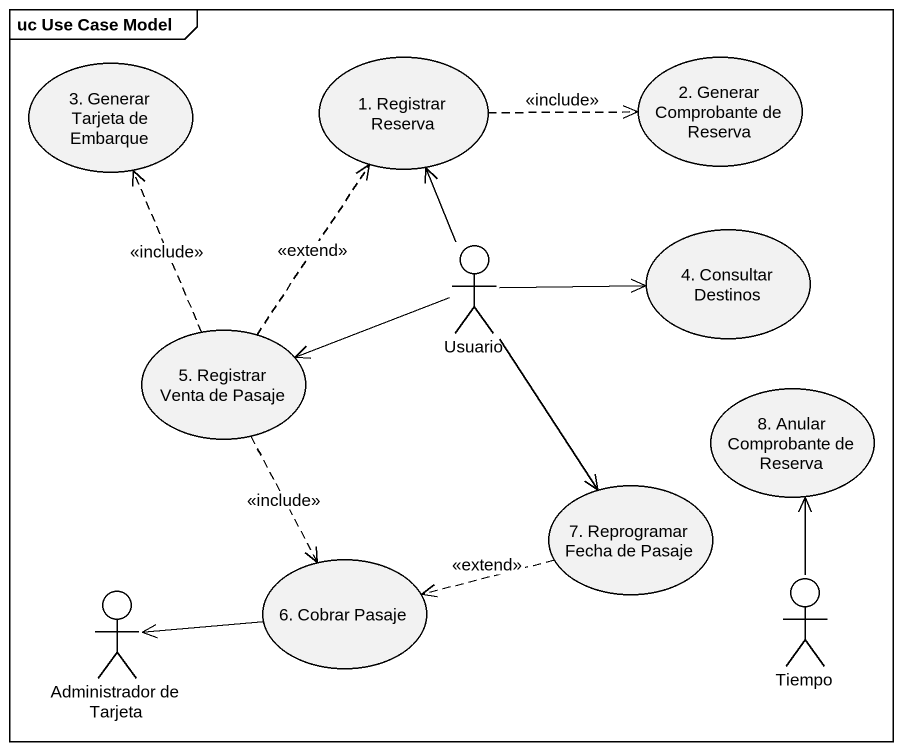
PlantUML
@startuml
mainframe uc Use Case Model
usecase "3. Generar Tarjeta de Embarque" as u3_Generar_Tarjeta_de
usecase "1. Registrar Reserva" as u1_Registrar_Reserva
usecase "2. Generar Comprobante de Reserva" as u2_Generar_Comprobante_de
actor Usuario
usecase "4. Consultar Destinos" as u4_Consultar_Destinos
usecase "5. Registrar Venta de Pasaje" as u5_Registrar_Venta_de_Pasaje
usecase "8. Anular Comprobante de Reserva" as u8_Anular_Comprobante_de
usecase "7. Reprogramar Fecha de Pasaje" as u7_Reprogramar_Fecha_de
usecase "6. Cobrar Pasaje" as u6_Cobrar_Pasaje
actor "Administrador de Tarjeta" as Administrador_de_Tarjeta
actor Tiempo
u1_Registrar_Reserva .right.> u2_Generar_Comprobante_de : <<include>>
Usuario -up-> u1_Registrar_Reserva
Usuario -right-> u4_Consultar_Destinos
Usuario -left-> u5_Registrar_Venta_de_Pasaje
Usuario --> u7_Reprogramar_Fecha_de
u5_Registrar_Venta_de_Pasaje .up.> u3_Generar_Tarjeta_de : <<include>>
u5_Registrar_Venta_de_Pasaje .up.> u1_Registrar_Reserva : <<extend>>
u5_Registrar_Venta_de_Pasaje ..> u6_Cobrar_Pasaje : <<include>>
u7_Reprogramar_Fecha_de .left.> u6_Cobrar_Pasaje : <<extend>>
u6_Cobrar_Pasaje -left-> Administrador_de_Tarjeta
Tiempo -up-> u8_Anular_Comprobante_de
@enduml
